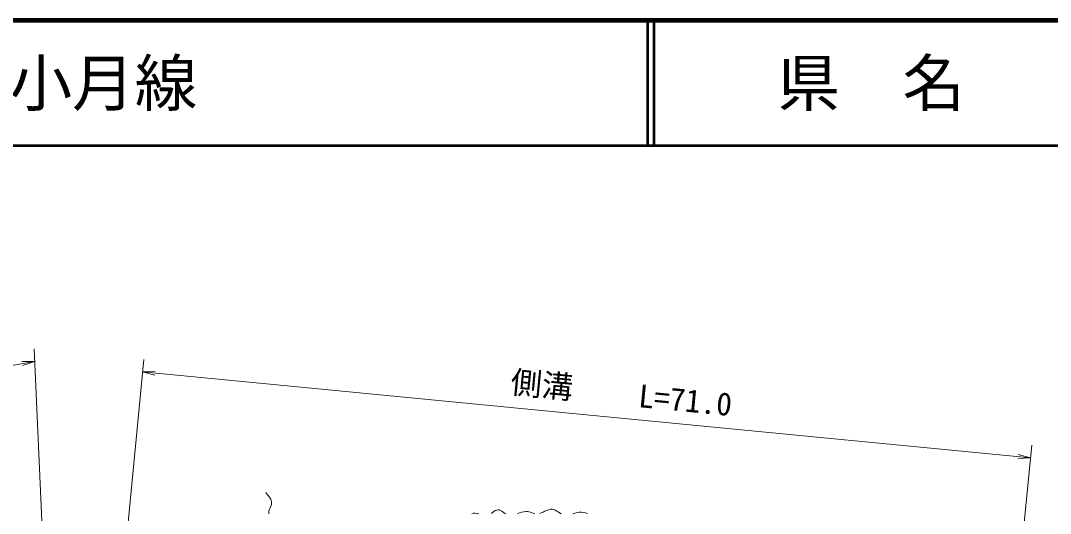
# Model space of a CAD drawing. Units: millimetres, scale not verified. Extents: x 40000 to 680000, y 20000 to 380000.
# Drawn here: x 247616 to 329952, y 340544 to 380000 of the extents above; entities that cross this region are included whole.
import ezdxf
from ezdxf.enums import TextEntityAlignment as Align

# ---------------------------------------------------------------- set-up
doc = ezdxf.new("R2010")
doc.units = ezdxf.units.MM
doc.header["$LTSCALE"] = 1000
for name, color, linetype, lineweight in [('M-BGD', 7, 'Continuous', 13), ('M-STR-HTXT', 7, 'Continuous', 13), ('M-TTL', 2, 'Continuous', 140), ('M-TTL-LINE', 7, 'Continuous', 50)]:
    doc.layers.add(name, color=color, linetype=linetype, lineweight=lineweight)
doc.layers.add('M-TTL-TXT', color=7, linetype='Continuous')
doc.styles.add('ＭＳ ゴシック', font='')
doc.styles.get('ＭＳ ゴシック').set_extended_font_data('MS Gothic')

msp = doc.modelspace()

# ---------------------------------------------------------------- linework, layer by layer
at = {"layer": 'M-BGD'}
for points in [[(267222, 342220), (267284, 342129), (267352, 342041), (267423, 341953), (267493, 341866), (267557, 341776), (267613, 341683), (267657, 341585), (267684, 341481), (267687, 341359), (267663, 341238), (267620, 341117), (267568, 340997), (267516, 340877), (267474, 340756), (267450, 340635), (267453, 340513)], [(289102, 340536), (289247, 340584), (289389, 340646), (289530, 340716), (289671, 340783), (289814, 340839), (289958, 340875), (290107, 340882), (290237, 340857), (290359, 340806), (290477, 340738), (290592, 340661), (290708, 340582), (290825, 340510)], [(283700, 340518), (283832, 340559), (283970, 340567), (284109, 340549), (284247, 340512)], [(285256, 340541), (285353, 340621), (285450, 340699), (285551, 340767), (285656, 340815), (285770, 340835), (285887, 340822), (285998, 340781), (286105, 340719), (286209, 340647), (286313, 340572), (286420, 340503)], [(287337, 340537), (287509, 340594), (287682, 340646), (287855, 340683), (288031, 340697), (288148, 340688), (288263, 340666), (288378, 340634), (288492, 340598), (288607, 340563), (288721, 340534)], [(291767, 340521), (291939, 340572), (292112, 340617), (292286, 340646), (292460, 340651), (292626, 340629), (292788, 340586), (292947, 340530)]]:
    msp.add_lwpolyline(points, dxfattribs=at)
at = {"layer": 'M-STR-HTXT'}
for p, q in [((250340, 316896), (248691, 353725)), ((248736, 352718), (180744, 340830)), ((248736, 352718), (247722, 352710)), ((248736, 352718), (247779, 352382)), ((253792, 314880), (257467, 352869)), ((257370, 351874), (258382, 351943)), ((257370, 351874), (328361, 345007)), ((257370, 351874), (258350, 351612)), ((324782, 308014), (328457, 346003)), ((328361, 345007), (327349, 344938)), ((328361, 345007), (327381, 345270))]:
    msp.add_line(p, q, dxfattribs=at)
at = {"layer": 'M-TTL'}
msp.add_line((680000, 380000), (40000, 380000), dxfattribs=at)
at = {"layer": 'M-TTL-LINE'}
for p, q in [((297750, 380000), (297750, 370000)), ((298250, 380000), (298250, 370000)), ((40000, 370000), (680000, 370000))]:
    msp.add_line(p, q, dxfattribs=at)

# ---------------------------------------------------------------- texts
at = {"layer": 'M-STR-HTXT', "style": 'ＭＳ ゴシック'}
for s, p in [('側溝', (289159, 349391)), ('L=71.0', (300625, 348153))]:
    msp.add_text(s, height=1833, rotation=354.475, dxfattribs=at).set_placement(p, align=Align.BOTTOM_CENTER)
at = {"layer": 'M-TTL-TXT', "style": 'ＭＳ ゴシック'}
msp.add_text('一般県道七見小月線', height=3666, dxfattribs=at).set_placement((216734, 375000), align=Align.MIDDLE_LEFT)
msp.add_text('県\u3000名', height=3666, dxfattribs=at).set_placement((315625, 375000), align=Align.MIDDLE_CENTER)

doc.saveas('drawing.dxf')
